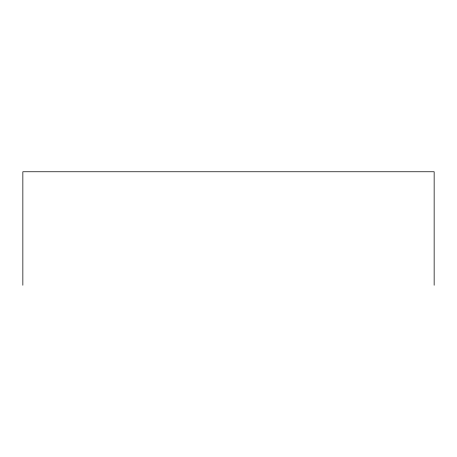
<?xml version="1.0" encoding="UTF-8"?>
<svg xmlns="http://www.w3.org/2000/svg" width="457" height="457" viewBox="0 0 457 457"><rect width="100%" height="100%" fill="white"/><g stroke="black" fill="none" stroke-linecap="round" stroke-linejoin="round"><path stroke-width="0.69" d="M434.15 285.242L434.15 171.758L22.85 171.758L22.85 285.242"/></g></svg>
